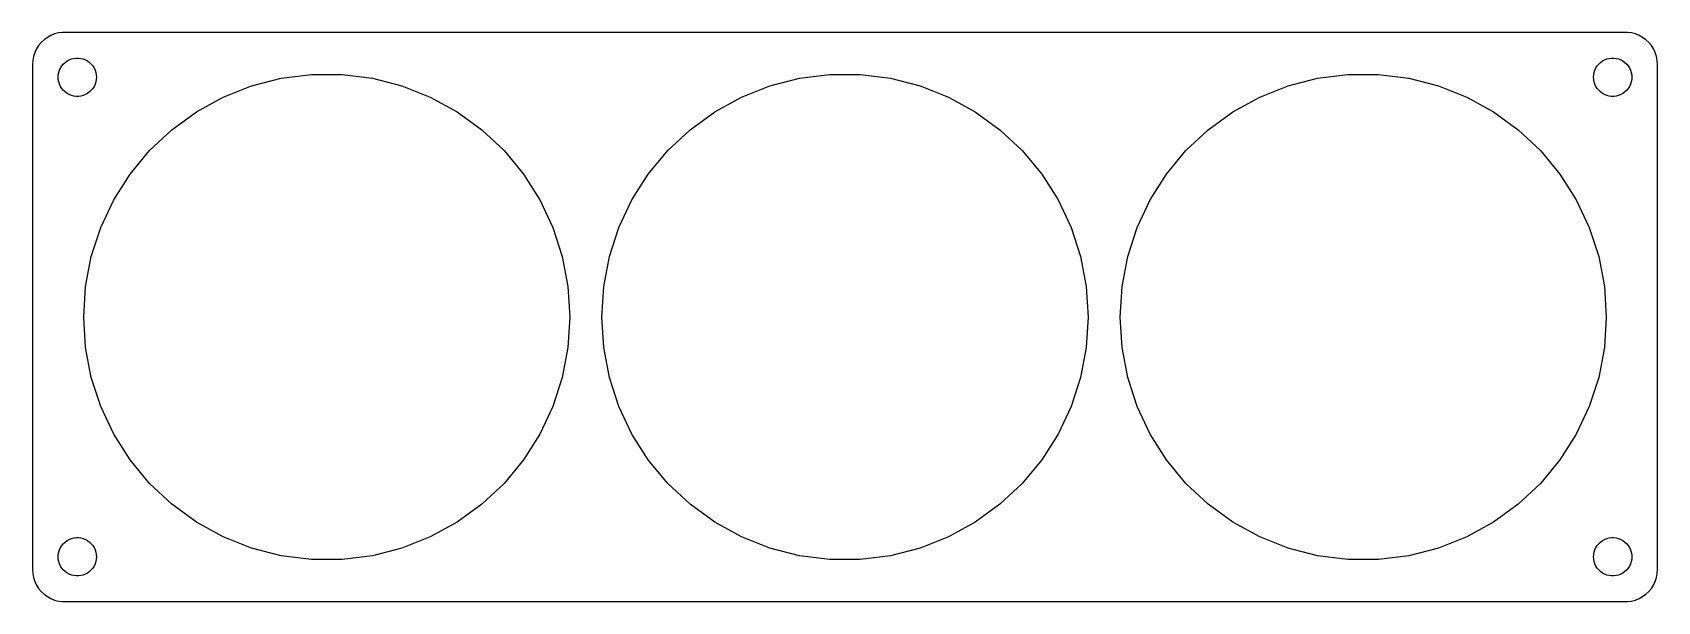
# Model space of a CAD drawing. Header units: metres. Extents: x -127 to 127, y -44 to 44.
import ezdxf

# ---------------------------------------------------------------- set-up
doc = ezdxf.new("R2010")
doc.units = ezdxf.units.M

msp = doc.modelspace()

# ---------------------------------------------------------------- linework, layer by layer
for p, q in [((-125.187, 43.3526), (-125.645, 42.9227)), ((-124.679, 43.7216), (-125.187, 43.3526)), ((-124.129, 44.0241), (-124.679, 43.7216)), ((-123.545, 44.2553), (-124.129, 44.0241)), ((-122.937, 44.4114), (-123.545, 44.2553)), ((-122.314, 44.4901), (-122.937, 44.4114)), ((122.314, 44.4901), (-122.314, 44.4901)), ((122.937, 44.4114), (122.314, 44.4901)), ((123.545, 44.2553), (122.937, 44.4114)), ((124.129, 44.0241), (123.545, 44.2553)), ((124.679, 43.7216), (124.129, 44.0241)), ((125.187, 43.3526), (124.679, 43.7216)), ((125.645, 42.9227), (125.187, 43.3526)), ((-126.843, 40.7434), (-126.961, 40.1267)), ((-126.649, 41.3406), (-126.843, 40.7434)), ((-126.382, 41.9088), (-126.649, 41.3406)), ((-126.045, 42.4389), (-126.382, 41.9088)), ((-125.645, 42.9227), (-126.045, 42.4389)), ((126.045, 42.4389), (125.645, 42.9227)), ((126.382, 41.9088), (126.045, 42.4389)), ((126.649, 41.3406), (126.382, 41.9088)), ((126.843, 40.7434), (126.649, 41.3406)), ((126.961, 40.1267), (126.843, 40.7434)), ((-126.961, 40.1267), (-127, 39.5)), ((-127, 39.5), (-127, -39.5)), ((-122.976, 37.876), (-122.906, 38.2461)), ((-122.906, 38.2461), (-122.789, 38.6044)), ((-122.789, 38.6044), (-122.629, 38.9453)), ((-122.629, 38.9453), (-122.427, 39.2634)), ((-122.427, 39.2634), (-122.187, 39.5536)), ((-122.187, 39.5536), (-121.912, 39.8115)), ((-121.912, 39.8115), (-121.607, 40.033)), ((-121.607, 40.033), (-121.277, 40.2145)), ((-121.277, 40.2145), (-120.927, 40.3532)), ((-120.927, 40.3532), (-120.562, 40.4469)), ((-120.562, 40.4469), (-120.188, 40.4941)), ((-120.188, 40.4941), (-119.812, 40.4941)), ((-119.812, 40.4941), (-119.438, 40.4469)), ((-119.438, 40.4469), (-119.073, 40.3532)), ((-119.073, 40.3532), (-118.723, 40.2145)), ((-118.723, 40.2145), (-118.393, 40.033)), ((-118.393, 40.033), (-118.088, 39.8115)), ((-118.088, 39.8115), (-117.813, 39.5536)), ((-117.813, 39.5536), (-117.573, 39.2634)), ((-117.573, 39.2634), (-117.371, 38.9453)), ((-117.371, 38.9453), (-117.211, 38.6044)), ((-117.211, 38.6044), (-117.094, 38.2461)), ((-117.094, 38.2461), (-117.024, 37.876)), ((117.024, 37.876), (117.094, 38.2461)), ((117.094, 38.2461), (117.211, 38.6044)), ((117.211, 38.6044), (117.371, 38.9453)), ((117.371, 38.9453), (117.573, 39.2634)), ((117.573, 39.2634), (117.813, 39.5536)), ((117.813, 39.5536), (118.088, 39.8115)), ((118.088, 39.8115), (118.393, 40.033)), ((118.393, 40.033), (118.723, 40.2145)), ((118.723, 40.2145), (119.073, 40.3532)), ((119.073, 40.3532), (119.438, 40.4469)), ((119.438, 40.4469), (119.812, 40.4941)), ((119.812, 40.4941), (120.188, 40.4941)), ((120.188, 40.4941), (120.562, 40.4469)), ((120.562, 40.4469), (120.927, 40.3532)), ((120.927, 40.3532), (121.277, 40.2145)), ((121.277, 40.2145), (121.607, 40.033)), ((121.607, 40.033), (121.912, 39.8115)), ((121.912, 39.8115), (122.187, 39.5536)), ((122.187, 39.5536), (122.427, 39.2634)), ((122.427, 39.2634), (122.629, 38.9453)), ((122.629, 38.9453), (122.789, 38.6044)), ((122.789, 38.6044), (122.906, 38.2461)), ((122.906, 38.2461), (122.976, 37.876)), ((127, 39.5), (126.961, 40.1267)), ((127, -39.5), (127, 39.5)), ((-123, 37.5), (-122.976, 37.876)), ((-122.976, 37.124), (-123, 37.5)), ((-122.906, 36.7539), (-122.976, 37.124)), ((-122.789, 36.3956), (-122.906, 36.7539)), ((-122.629, 36.0547), (-122.789, 36.3956)), ((-122.427, 35.7366), (-122.629, 36.0547)), ((-122.187, 35.4464), (-122.427, 35.7366)), ((-117.573, 35.7366), (-117.813, 35.4464)), ((-117.371, 36.0547), (-117.573, 35.7366)), ((-117.211, 36.3956), (-117.371, 36.0547)), ((-117.094, 36.7539), (-117.211, 36.3956)), ((-117.024, 37.124), (-117.094, 36.7539)), ((-117.024, 37.876), (-117, 37.5)), ((-117, 37.5), (-117.024, 37.124)), ((-97.1796, 34.3834), (-92.7426, 36.1401)), ((-92.7426, 36.1401), (-88.1205, 37.3269)), ((-88.1205, 37.3269), (-83.386, 37.925)), ((-83.386, 37.925), (-78.614, 37.925)), ((-78.614, 37.925), (-73.8795, 37.3269)), ((-73.8795, 37.3269), (-69.2574, 36.1401)), ((-69.2574, 36.1401), (-64.8204, 34.3834)), ((-16.1796, 34.3834), (-11.7426, 36.1401)), ((-11.7426, 36.1401), (-7.12048, 37.3269)), ((-7.12048, 37.3269), (-2.38603, 37.925)), ((-2.38603, 37.925), (2.38603, 37.925)), ((2.38603, 37.925), (7.12048, 37.3269)), ((7.12048, 37.3269), (11.7426, 36.1401)), ((11.7426, 36.1401), (16.1796, 34.3834)), ((64.8204, 34.3834), (69.2574, 36.1401)), ((69.2574, 36.1401), (73.8795, 37.3269)), ((73.8795, 37.3269), (78.614, 37.925)), ((78.614, 37.925), (83.386, 37.925)), ((83.386, 37.925), (88.1205, 37.3269)), ((88.1205, 37.3269), (92.7426, 36.1401)), ((92.7426, 36.1401), (97.1796, 34.3834)), ((117, 37.5), (117.024, 37.876)), ((117.024, 37.124), (117, 37.5)), ((117.094, 36.7539), (117.024, 37.124)), ((117.211, 36.3956), (117.094, 36.7539)), ((117.371, 36.0547), (117.211, 36.3956)), ((117.573, 35.7366), (117.371, 36.0547)), ((117.813, 35.4464), (117.573, 35.7366)), ((122.427, 35.7366), (122.187, 35.4464)), ((122.629, 36.0547), (122.427, 35.7366)), ((122.789, 36.3956), (122.629, 36.0547)), ((122.906, 36.7539), (122.789, 36.3956)), ((122.976, 37.124), (122.906, 36.7539)), ((122.976, 37.876), (123, 37.5)), ((123, 37.5), (122.976, 37.124)), ((-121.912, 35.1885), (-122.187, 35.4464)), ((-121.607, 34.967), (-121.912, 35.1885)), ((-121.277, 34.7855), (-121.607, 34.967)), ((-120.927, 34.6468), (-121.277, 34.7855)), ((-120.562, 34.5531), (-120.927, 34.6468)), ((-120.188, 34.5059), (-120.562, 34.5531)), ((-119.812, 34.5059), (-120.188, 34.5059)), ((-119.438, 34.5531), (-119.812, 34.5059)), ((-119.073, 34.6468), (-119.438, 34.5531)), ((-118.723, 34.7855), (-119.073, 34.6468)), ((-118.393, 34.967), (-118.723, 34.7855)), ((-118.088, 35.1885), (-118.393, 34.967)), ((-117.813, 35.4464), (-118.088, 35.1885)), ((-101.361, 32.0845), (-97.1796, 34.3834)), ((-64.8204, 34.3834), (-60.6386, 32.0845)), ((-20.3614, 32.0845), (-16.1796, 34.3834)), ((16.1796, 34.3834), (20.3614, 32.0845)), ((60.6386, 32.0845), (64.8204, 34.3834)), ((97.1796, 34.3834), (101.361, 32.0845)), ((118.088, 35.1885), (117.813, 35.4464)), ((118.393, 34.967), (118.088, 35.1885)), ((118.723, 34.7855), (118.393, 34.967)), ((119.073, 34.6468), (118.723, 34.7855)), ((119.438, 34.5531), (119.073, 34.6468)), ((119.812, 34.5059), (119.438, 34.5531)), ((120.188, 34.5059), (119.812, 34.5059)), ((120.562, 34.5531), (120.188, 34.5059)), ((120.927, 34.6468), (120.562, 34.5531)), ((121.277, 34.7855), (120.927, 34.6468)), ((121.607, 34.967), (121.277, 34.7855)), ((121.912, 35.1885), (121.607, 34.967)), ((122.187, 35.4464), (121.912, 35.1885)), ((-105.222, 29.2795), (-101.361, 32.0845)), ((-60.6386, 32.0845), (-56.7779, 29.2795)), ((-24.2221, 29.2795), (-20.3614, 32.0845)), ((20.3614, 32.0845), (24.2221, 29.2795)), ((56.7779, 29.2795), (60.6386, 32.0845)), ((101.361, 32.0845), (105.222, 29.2795)), ((-108.701, 26.0128), (-105.222, 29.2795)), ((-56.7779, 29.2795), (-53.2992, 26.0128)), ((-27.7008, 26.0128), (-24.2221, 29.2795)), ((24.2221, 29.2795), (27.7008, 26.0128)), ((53.2992, 26.0128), (56.7779, 29.2795)), ((105.222, 29.2795), (108.701, 26.0128)), ((-111.743, 22.3358), (-108.701, 26.0128)), ((-53.2992, 26.0128), (-50.2574, 22.3358)), ((-30.7426, 22.3358), (-27.7008, 26.0128)), ((27.7008, 26.0128), (30.7426, 22.3358)), ((50.2574, 22.3358), (53.2992, 26.0128)), ((108.701, 26.0128), (111.743, 22.3358)), ((-114.3, 18.3066), (-111.743, 22.3358)), ((-50.2574, 22.3358), (-47.7003, 18.3066)), ((-33.2997, 18.3066), (-30.7426, 22.3358)), ((30.7426, 22.3358), (33.2997, 18.3066)), ((47.7003, 18.3066), (50.2574, 22.3358)), ((111.743, 22.3358), (114.3, 18.3066)), ((-116.331, 13.9887), (-114.3, 18.3066)), ((-47.7003, 18.3066), (-45.6685, 13.9887)), ((-35.3315, 13.9887), (-33.2997, 18.3066)), ((33.2997, 18.3066), (35.3315, 13.9887)), ((45.6685, 13.9887), (47.7003, 18.3066)), ((114.3, 18.3066), (116.331, 13.9887)), ((-117.806, 9.45021), (-116.331, 13.9887)), ((-45.6685, 13.9887), (-44.1938, 9.45021)), ((-36.8062, 9.45021), (-35.3315, 13.9887)), ((35.3315, 13.9887), (36.8062, 9.45021)), ((44.1938, 9.45021), (45.6685, 13.9887)), ((116.331, 13.9887), (117.806, 9.45021)), ((-118.7, 4.76265), (-117.806, 9.45021)), ((-44.1938, 9.45021), (-43.2996, 4.76265)), ((-37.7003, 4.76265), (-36.8062, 9.45021)), ((36.8062, 9.45021), (37.7003, 4.76265)), ((43.2996, 4.76265), (44.1938, 9.45021)), ((117.806, 9.45021), (118.7, 4.76265)), ((-119, 0), (-118.7, 4.76265)), ((-43.2996, 4.76265), (-43, 0)), ((-38, 0), (-37.7003, 4.76265)), ((37.7003, 4.76265), (38, 0)), ((43, 0), (43.2996, 4.76265)), ((118.7, 4.76265), (119, 0)), ((-118.7, -4.76265), (-119, 0)), ((-43, 0), (-43.2996, -4.76265)), ((-37.7003, -4.76265), (-38, 0)), ((38, 0), (37.7003, -4.76265)), ((43.2996, -4.76265), (43, 0)), ((119, 0), (118.7, -4.76265)), ((-117.806, -9.45021), (-118.7, -4.76265)), ((-43.2996, -4.76265), (-44.1938, -9.45021)), ((-36.8062, -9.45021), (-37.7003, -4.76265)), ((37.7003, -4.76265), (36.8062, -9.45021)), ((44.1938, -9.45021), (43.2996, -4.76265)), ((118.7, -4.76265), (117.806, -9.45021)), ((-116.331, -13.9887), (-117.806, -9.45021)), ((-44.1938, -9.45021), (-45.6685, -13.9887)), ((-35.3315, -13.9887), (-36.8062, -9.45021)), ((36.8062, -9.45021), (35.3315, -13.9887)), ((45.6685, -13.9887), (44.1938, -9.45021)), ((117.806, -9.45021), (116.331, -13.9887)), ((-114.3, -18.3066), (-116.331, -13.9887)), ((-45.6685, -13.9887), (-47.7003, -18.3066)), ((-33.2997, -18.3066), (-35.3315, -13.9887)), ((35.3315, -13.9887), (33.2997, -18.3066)), ((47.7003, -18.3066), (45.6685, -13.9887)), ((116.331, -13.9887), (114.3, -18.3066)), ((-111.743, -22.3358), (-114.3, -18.3066)), ((-47.7003, -18.3066), (-50.2574, -22.3358)), ((-30.7426, -22.3358), (-33.2997, -18.3066)), ((33.2997, -18.3066), (30.7426, -22.3358)), ((50.2574, -22.3358), (47.7003, -18.3066)), ((114.3, -18.3066), (111.743, -22.3358)), ((-108.701, -26.0128), (-111.743, -22.3358)), ((-50.2574, -22.3358), (-53.2992, -26.0128)), ((-27.7008, -26.0128), (-30.7426, -22.3358)), ((30.7426, -22.3358), (27.7008, -26.0128)), ((53.2992, -26.0128), (50.2574, -22.3358)), ((111.743, -22.3358), (108.701, -26.0128)), ((-105.222, -29.2795), (-108.701, -26.0128)), ((-53.2992, -26.0128), (-56.7779, -29.2795)), ((-24.2221, -29.2795), (-27.7008, -26.0128)), ((27.7008, -26.0128), (24.2221, -29.2795)), ((56.7779, -29.2795), (53.2992, -26.0128)), ((108.701, -26.0128), (105.222, -29.2795)), ((-101.361, -32.0845), (-105.222, -29.2795)), ((-56.7779, -29.2795), (-60.6386, -32.0845)), ((-20.3614, -32.0845), (-24.2221, -29.2795)), ((24.2221, -29.2795), (20.3614, -32.0845)), ((60.6386, -32.0845), (56.7779, -29.2795)), ((105.222, -29.2795), (101.361, -32.0845)), ((-97.1796, -34.3834), (-101.361, -32.0845)), ((-60.6386, -32.0845), (-64.8204, -34.3834)), ((-16.1796, -34.3834), (-20.3614, -32.0845)), ((20.3614, -32.0845), (16.1796, -34.3834)), ((64.8204, -34.3834), (60.6386, -32.0845)), ((101.361, -32.0845), (97.1796, -34.3834)), ((-122.427, -35.7366), (-122.187, -35.4464)), ((-122.187, -35.4464), (-121.912, -35.1885)), ((-121.912, -35.1885), (-121.607, -34.967)), ((-121.607, -34.967), (-121.277, -34.7855)), ((-121.277, -34.7855), (-120.927, -34.6468)), ((-120.927, -34.6468), (-120.562, -34.5531)), ((-120.562, -34.5531), (-120.188, -34.5059)), ((-120.188, -34.5059), (-119.812, -34.5059)), ((-119.812, -34.5059), (-119.438, -34.5531)), ((-119.438, -34.5531), (-119.073, -34.6468)), ((-119.073, -34.6468), (-118.723, -34.7855)), ((-118.723, -34.7855), (-118.393, -34.967)), ((-118.393, -34.967), (-118.088, -35.1885)), ((-118.088, -35.1885), (-117.813, -35.4464)), ((-117.813, -35.4464), (-117.573, -35.7366)), ((-92.7426, -36.1401), (-97.1796, -34.3834)), ((-64.8204, -34.3834), (-69.2574, -36.1401)), ((-11.7426, -36.1401), (-16.1796, -34.3834)), ((16.1796, -34.3834), (11.7426, -36.1401)), ((69.2574, -36.1401), (64.8204, -34.3834)), ((97.1796, -34.3834), (92.7426, -36.1401)), ((117.573, -35.7366), (117.813, -35.4464)), ((117.813, -35.4464), (118.088, -35.1885)), ((118.088, -35.1885), (118.393, -34.967)), ((118.393, -34.967), (118.723, -34.7855)), ((118.723, -34.7855), (119.073, -34.6468)), ((119.073, -34.6468), (119.438, -34.5531)), ((119.438, -34.5531), (119.812, -34.5059)), ((119.812, -34.5059), (120.188, -34.5059)), ((120.188, -34.5059), (120.562, -34.5531)), ((120.562, -34.5531), (120.927, -34.6468)), ((120.927, -34.6468), (121.277, -34.7855)), ((121.277, -34.7855), (121.607, -34.967)), ((121.607, -34.967), (121.912, -35.1885)), ((121.912, -35.1885), (122.187, -35.4464)), ((122.187, -35.4464), (122.427, -35.7366)), ((-123, -37.5), (-122.976, -37.124)), ((-122.976, -37.876), (-123, -37.5)), ((-122.976, -37.124), (-122.906, -36.7539)), ((-122.906, -38.2461), (-122.976, -37.876)), ((-122.906, -36.7539), (-122.789, -36.3956)), ((-122.789, -36.3956), (-122.629, -36.0547)), ((-122.629, -36.0547), (-122.427, -35.7366)), ((-117.573, -35.7366), (-117.371, -36.0547)), ((-117.371, -36.0547), (-117.211, -36.3956)), ((-117.211, -36.3956), (-117.094, -36.7539)), ((-117.094, -36.7539), (-117.024, -37.124)), ((-117.024, -37.876), (-117.094, -38.2461)), ((-117.024, -37.124), (-117, -37.5)), ((-117, -37.5), (-117.024, -37.876)), ((-88.1205, -37.3269), (-92.7426, -36.1401)), ((-83.386, -37.925), (-88.1205, -37.3269)), ((-78.614, -37.925), (-83.386, -37.925)), ((-73.8795, -37.3269), (-78.614, -37.925)), ((-69.2574, -36.1401), (-73.8795, -37.3269)), ((-7.12048, -37.3269), (-11.7426, -36.1401)), ((-2.38603, -37.925), (-7.12048, -37.3269)), ((2.38603, -37.925), (-2.38603, -37.925)), ((7.12048, -37.3269), (2.38603, -37.925)), ((11.7426, -36.1401), (7.12048, -37.3269)), ((73.8795, -37.3269), (69.2574, -36.1401)), ((78.614, -37.925), (73.8795, -37.3269)), ((83.386, -37.925), (78.614, -37.925)), ((88.1205, -37.3269), (83.386, -37.925)), ((92.7426, -36.1401), (88.1205, -37.3269)), ((117, -37.5), (117.024, -37.124)), ((117.024, -37.876), (117, -37.5)), ((117.024, -37.124), (117.094, -36.7539)), ((117.094, -38.2461), (117.024, -37.876)), ((117.094, -36.7539), (117.211, -36.3956)), ((117.211, -36.3956), (117.371, -36.0547)), ((117.371, -36.0547), (117.573, -35.7366)), ((122.427, -35.7366), (122.629, -36.0547)), ((122.629, -36.0547), (122.789, -36.3956)), ((122.789, -36.3956), (122.906, -36.7539)), ((122.906, -36.7539), (122.976, -37.124)), ((122.976, -37.876), (122.906, -38.2461)), ((122.976, -37.124), (123, -37.5)), ((123, -37.5), (122.976, -37.876)), ((-127, -39.5), (-126.961, -40.1267)), ((-126.961, -40.1267), (-126.843, -40.7434)), ((-122.789, -38.6044), (-122.906, -38.2461)), ((-122.629, -38.9453), (-122.789, -38.6044)), ((-122.427, -39.2634), (-122.629, -38.9453)), ((-122.187, -39.5536), (-122.427, -39.2634)), ((-121.912, -39.8115), (-122.187, -39.5536)), ((-121.607, -40.033), (-121.912, -39.8115)), ((-121.277, -40.2145), (-121.607, -40.033)), ((-120.927, -40.3532), (-121.277, -40.2145)), ((-120.562, -40.4469), (-120.927, -40.3532)), ((-120.188, -40.4941), (-120.562, -40.4469)), ((-119.812, -40.4941), (-120.188, -40.4941)), ((-119.438, -40.4469), (-119.812, -40.4941)), ((-119.073, -40.3532), (-119.438, -40.4469)), ((-118.723, -40.2145), (-119.073, -40.3532)), ((-118.393, -40.033), (-118.723, -40.2145)), ((-118.088, -39.8115), (-118.393, -40.033)), ((-117.813, -39.5536), (-118.088, -39.8115)), ((-117.573, -39.2634), (-117.813, -39.5536)), ((-117.371, -38.9453), (-117.573, -39.2634)), ((-117.211, -38.6044), (-117.371, -38.9453)), ((-117.094, -38.2461), (-117.211, -38.6044)), ((117.211, -38.6044), (117.094, -38.2461)), ((117.371, -38.9453), (117.211, -38.6044)), ((117.573, -39.2634), (117.371, -38.9453)), ((117.813, -39.5536), (117.573, -39.2634)), ((118.088, -39.8115), (117.813, -39.5536)), ((118.393, -40.033), (118.088, -39.8115)), ((118.723, -40.2145), (118.393, -40.033)), ((119.073, -40.3532), (118.723, -40.2145)), ((119.438, -40.4469), (119.073, -40.3532)), ((119.812, -40.4941), (119.438, -40.4469)), ((120.188, -40.4941), (119.812, -40.4941)), ((120.562, -40.4469), (120.188, -40.4941)), ((120.927, -40.3532), (120.562, -40.4469)), ((121.277, -40.2145), (120.927, -40.3532)), ((121.607, -40.033), (121.277, -40.2145)), ((121.912, -39.8115), (121.607, -40.033)), ((122.187, -39.5536), (121.912, -39.8115)), ((122.427, -39.2634), (122.187, -39.5536)), ((122.629, -38.9453), (122.427, -39.2634)), ((122.789, -38.6044), (122.629, -38.9453)), ((122.906, -38.2461), (122.789, -38.6044)), ((126.843, -40.7434), (126.961, -40.1267)), ((126.961, -40.1267), (127, -39.5)), ((-126.843, -40.7434), (-126.649, -41.3406)), ((-126.649, -41.3406), (-126.382, -41.9088)), ((-126.382, -41.9088), (-126.045, -42.4389)), ((-126.045, -42.4389), (-125.645, -42.9227)), ((-125.645, -42.9227), (-125.187, -43.3526)), ((125.187, -43.3526), (125.645, -42.9227)), ((125.645, -42.9227), (126.045, -42.4389)), ((126.045, -42.4389), (126.382, -41.9088)), ((126.382, -41.9088), (126.649, -41.3406)), ((126.649, -41.3406), (126.843, -40.7434)), ((-125.187, -43.3526), (-124.679, -43.7216)), ((-124.679, -43.7216), (-124.129, -44.0241)), ((-124.129, -44.0241), (-123.545, -44.2553)), ((-123.545, -44.2553), (-122.937, -44.4114)), ((-122.937, -44.4114), (-122.314, -44.4901)), ((-122.314, -44.4901), (122.314, -44.4901)), ((122.314, -44.4901), (122.937, -44.4114)), ((122.937, -44.4114), (123.545, -44.2553)), ((123.545, -44.2553), (124.129, -44.0241)), ((124.129, -44.0241), (124.679, -43.7216)), ((124.679, -43.7216), (125.187, -43.3526))]:
    msp.add_line(p, q)

doc.saveas('drawing.dxf')
